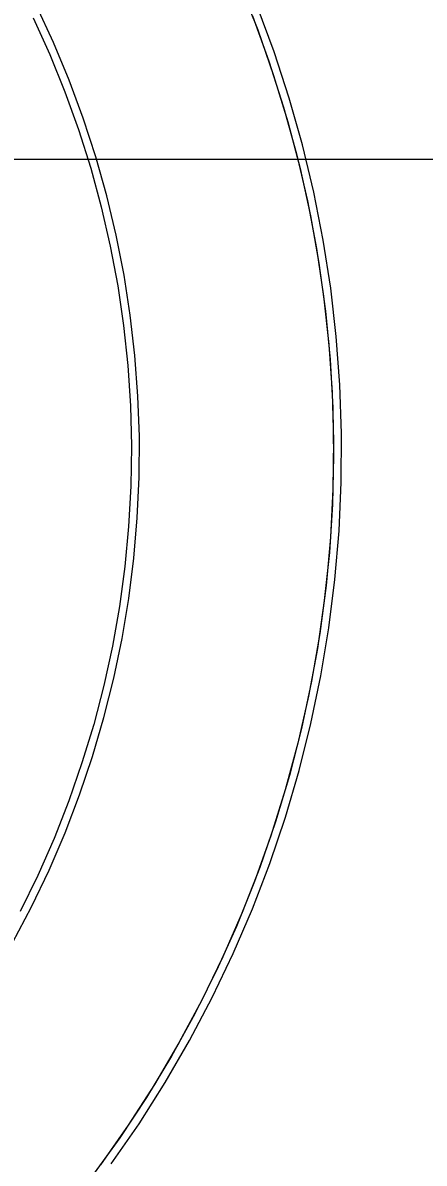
# Model space of a CAD drawing. Header units: millimetres. Extents: x -22227 to 20164, y 15335 to 61747.
# Drawn here: x -7596.3 to -7497, y 59270.9 to 59552.9 of the extents above; entities that cross this region are included whole.
import ezdxf

# ---------------------------------------------------------------- set-up
doc = ezdxf.new("R2010")
doc.units = ezdxf.units.MM
for name, color, linetype, lineweight in [('A-ANNO-DIMS', 7, 'Continuous', 9), ('A-ANNO-DIMS-170', 7, 'Continuous', 9), ('M-EQPM', 7, 'Continuous', 5)]:
    doc.layers.add(name, color=color, linetype=linetype, lineweight=lineweight)
doc.styles.add('Arial_2', font='arial.ttf', dxfattribs={"width": 0.8, "height": 340})
doc.dimstyles.new('AK_DIM_2_0_Arial', dxfattribs={"dimscale": 304.8, "dimtxt": 346.888196, "dimasz": 0.278871, "dimexe": 0.557743, "dimexo": 0.557743, "dimgap": 0.055774, "dimtad": 1, "dimdec": 0, "dimzin": 0, "dimdsep": 46, "dimtxsty": 'Arial_2', "dimblk1": 'OBLIQUE', "dimblk2": 'OBLIQUE', "dimsah": 1, "dimcen": 0.09, "dimadec": 0, "dimazin": 0, "dimtfac": 1, "dimtdec": 4, "dimtix": 1, "dimtmove": 0, "dimatfit": 3, "dimfxl": 1, "dimtvp": 1, "dimtolj": 1, "dimtzin": 0, "dimarcsym": 2})

# ---------------------------------------------------------------- blocks, each defined once
blk = doc.blocks.new('DanNong_VRV_1 QUẠT - OD-A-12_1-2147179-MẶT BẰNG BỐ TRÍ THIẾT BỊ')
at = {"layer": 'M-EQPM', "flags": 128}
for points in [[(296.53, 12.01), (303.38, 21.91), (309.83, 32.08), (315.87, 42.49), (321.49, 53.14), (326.67, 64), (331.42, 75.07), (335.72, 86.31), (339.57, 97.72), (342.96, 109.27), (345.89, 120.95), (348.34, 132.74), (350.32, 144.61), (351.83, 156.56), (352.86, 168.55), (353.4, 180.58), (353.47, 192.62), (353.05, 204.65), (352.15, 216.66), (350.78, 228.62), (348.92, 240.51), (346.6, 252.32), (343.8, 264.03), (340.53, 275.62), (336.81, 287.07), (332.63, 298.36)], [(296.53, 12.01), (303.38, 21.91), (309.83, 32.08), (315.87, 42.49), (321.49, 53.14), (326.67, 64), (331.42, 75.07), (335.72, 86.31), (339.57, 97.72), (342.96, 109.27), (345.89, 120.95), (348.34, 132.74), (350.32, 144.61), (351.83, 156.56), (352.86, 168.55), (353.4, 180.58), (353.47, 192.62), (353.05, 204.65), (352.15, 216.66), (350.78, 228.62), (348.92, 240.51), (346.6, 252.32), (343.8, 264.03), (340.53, 275.62), (336.81, 287.07), (332.63, 298.36)], [(328.34, 303.61), (332.73, 292.49), (336.68, 281.2), (340.17, 269.76), (343.2, 258.19), (345.76, 246.51), (347.86, 234.74), (349.48, 222.89), (350.63, 210.98), (351.3, 199.04), (351.5, 187.08), (351.21, 175.13), (350.45, 163.19), (349.21, 151.3), (347.5, 139.46), (345.31, 127.71), (342.66, 116.04), (339.54, 104.5), (335.96, 93.09), (331.93, 81.83), (327.45, 70.74), (322.53, 59.84), (317.18, 49.14), (311.41, 38.67), (305.22, 28.43), (298.63, 18.46), (291.65, 8.75)], [(328.34, 303.61), (332.73, 292.49), (336.68, 281.2), (340.17, 269.76), (343.2, 258.19), (345.76, 246.51), (347.86, 234.74), (349.48, 222.89), (350.63, 210.98), (351.3, 199.04), (351.5, 187.08), (351.21, 175.13), (350.45, 163.19), (349.21, 151.3), (347.5, 139.46), (345.31, 127.71), (342.66, 116.04), (339.54, 104.5), (335.96, 93.09), (331.93, 81.83), (327.45, 70.74), (322.53, 59.84), (317.18, 49.14), (311.41, 38.67), (305.22, 28.43), (298.63, 18.46), (291.65, 8.75)], [(331.41, 295.98), (335.49, 284.74), (339.13, 273.34), (342.3, 261.81), (345.01, 250.16), (347.26, 238.42), (349.03, 226.59), (350.33, 214.7), (351.15, 202.77), (351.49, 190.82), (351.35, 178.86), (350.74, 166.91), (349.65, 155.01), (348.08, 143.15), (346.04, 131.36), (343.54, 119.67), (340.56, 108.09), (337.13, 96.63), (333.24, 85.32), (328.9, 74.18), (324.12, 63.22), (318.9, 52.46), (313.26, 41.91), (307.2, 31.6), (300.73, 21.54), (293.87, 11.75)], [(296.53, 12.01), (303.38, 21.91), (309.83, 32.08), (315.87, 42.49), (321.49, 53.14), (326.67, 64), (331.42, 75.07), (335.72, 86.31), (339.57, 97.72), (342.96, 109.27), (345.89, 120.95), (348.34, 132.74), (350.32, 144.61), (351.83, 156.56), (352.86, 168.55), (353.4, 180.58), (353.47, 192.62), (353.05, 204.65), (352.15, 216.66), (350.78, 228.62), (348.92, 240.51), (346.6, 252.32), (343.8, 264.03), (340.53, 275.62), (336.81, 287.07), (332.63, 298.36)], [(272.12, 66.7), (276.8, 75.58), (281.13, 84.64), (285.09, 93.86), (288.68, 103.24), (291.89, 112.75), (294.71, 122.39), (297.15, 132.13), (299.2, 141.95), (300.85, 151.86), (302.11, 161.82), (302.96, 171.82), (303.42, 181.85), (303.47, 191.89), (303.13, 201.92), (302.38, 211.93), (301.23, 221.91), (299.68, 231.83), (297.74, 241.68), (295.41, 251.44), (292.69, 261.1), (289.58, 270.65), (286.09, 280.06), (282.23, 289.33), (278.01, 298.44)], [(277.22, 295.48), (281.33, 286.41), (285.07, 277.18), (288.44, 267.81), (291.43, 258.31), (294.05, 248.7), (296.27, 238.99), (298.11, 229.2), (299.55, 219.34), (300.59, 209.44), (301.24, 199.5), (301.5, 189.55), (301.35, 179.59), (300.81, 169.64), (299.86, 159.73), (298.53, 149.86), (296.8, 140.05), (294.67, 130.32), (292.17, 120.68), (289.27, 111.15), (286, 101.75), (282.36, 92.48), (278.34, 83.36), (273.97, 74.42)]]:
    blk.add_lwpolyline(points, dxfattribs=at)
blk = doc.blocks.new('DanNong_VRV_1 QUẠT - OD-A-12_1-V175-MẶT BẰNG BỐ TRÍ THIẾT BỊ')
at = {"layer": 'M-EQPM', "flags": 128}
for points in [[(296.53, 12.01), (303.38, 21.91), (309.83, 32.08), (315.87, 42.49), (321.49, 53.14), (326.67, 64), (331.42, 75.07), (335.72, 86.31), (339.57, 97.72), (342.96, 109.27), (345.89, 120.95), (348.34, 132.74), (350.32, 144.61), (351.83, 156.56), (352.86, 168.55), (353.4, 180.58), (353.47, 192.62), (353.05, 204.65), (352.15, 216.66), (350.78, 228.62), (348.92, 240.51), (346.6, 252.32), (343.8, 264.03), (340.53, 275.62), (336.81, 287.07), (332.63, 298.36)], [(296.53, 12.01), (303.38, 21.91), (309.83, 32.08), (315.87, 42.49), (321.49, 53.14), (326.67, 64), (331.42, 75.07), (335.72, 86.31), (339.57, 97.72), (342.96, 109.27), (345.89, 120.95), (348.34, 132.74), (350.32, 144.61), (351.83, 156.56), (352.86, 168.55), (353.4, 180.58), (353.47, 192.62), (353.05, 204.65), (352.15, 216.66), (350.78, 228.62), (348.92, 240.51), (346.6, 252.32), (343.8, 264.03), (340.53, 275.62), (336.81, 287.07), (332.63, 298.36)], [(296.53, 12.01), (303.38, 21.91), (309.83, 32.08), (315.87, 42.49), (321.49, 53.14), (326.67, 64), (331.42, 75.07), (335.72, 86.31), (339.57, 97.72), (342.96, 109.27), (345.89, 120.95), (348.34, 132.74), (350.32, 144.61), (351.83, 156.56), (352.86, 168.55), (353.4, 180.58), (353.47, 192.62), (353.05, 204.65), (352.15, 216.66), (350.78, 228.62), (348.92, 240.51), (346.6, 252.32), (343.8, 264.03), (340.53, 275.62), (336.81, 287.07), (332.63, 298.36)], [(296.53, 12.01), (303.38, 21.91), (309.83, 32.08), (315.87, 42.49), (321.49, 53.14), (326.67, 64), (331.42, 75.07), (335.72, 86.31), (339.57, 97.72), (342.96, 109.27), (345.89, 120.95), (348.34, 132.74), (350.32, 144.61), (351.83, 156.56), (352.86, 168.55), (353.4, 180.58), (353.47, 192.62), (353.05, 204.65), (352.15, 216.66), (350.78, 228.62), (348.92, 240.51), (346.6, 252.32), (343.8, 264.03), (340.53, 275.62), (336.81, 287.07), (332.63, 298.36)], [(328.34, 303.61), (332.73, 292.49), (336.68, 281.2), (340.17, 269.76), (343.2, 258.19), (345.76, 246.51), (347.86, 234.74), (349.48, 222.89), (350.63, 210.98), (351.3, 199.04), (351.5, 187.08), (351.21, 175.13), (350.45, 163.19), (349.21, 151.3), (347.5, 139.46), (345.31, 127.71), (342.66, 116.04), (339.54, 104.5), (335.96, 93.09), (331.93, 81.83), (327.45, 70.74), (322.53, 59.84), (317.18, 49.14), (311.41, 38.67), (305.22, 28.43), (298.63, 18.46), (291.65, 8.75)], [(328.34, 303.61), (332.73, 292.49), (336.68, 281.2), (340.17, 269.76), (343.2, 258.19), (345.76, 246.51), (347.86, 234.74), (349.48, 222.89), (350.63, 210.98), (351.3, 199.04), (351.5, 187.08), (351.21, 175.13), (350.45, 163.19), (349.21, 151.3), (347.5, 139.46), (345.31, 127.71), (342.66, 116.04), (339.54, 104.5), (335.96, 93.09), (331.93, 81.83), (327.45, 70.74), (322.53, 59.84), (317.18, 49.14), (311.41, 38.67), (305.22, 28.43), (298.63, 18.46), (291.65, 8.75)], [(328.34, 303.61), (332.73, 292.49), (336.68, 281.2), (340.17, 269.76), (343.2, 258.19), (345.76, 246.51), (347.86, 234.74), (349.48, 222.89), (350.63, 210.98), (351.3, 199.04), (351.5, 187.08), (351.21, 175.13), (350.45, 163.19), (349.21, 151.3), (347.5, 139.46), (345.31, 127.71), (342.66, 116.04), (339.54, 104.5), (335.96, 93.09), (331.93, 81.83), (327.45, 70.74), (322.53, 59.84), (317.18, 49.14), (311.41, 38.67), (305.22, 28.43), (298.63, 18.46), (291.65, 8.75)], [(328.34, 303.61), (332.73, 292.49), (336.68, 281.2), (340.17, 269.76), (343.2, 258.19), (345.76, 246.51), (347.86, 234.74), (349.48, 222.89), (350.63, 210.98), (351.3, 199.04), (351.5, 187.08), (351.21, 175.13), (350.45, 163.19), (349.21, 151.3), (347.5, 139.46), (345.31, 127.71), (342.66, 116.04), (339.54, 104.5), (335.96, 93.09), (331.93, 81.83), (327.45, 70.74), (322.53, 59.84), (317.18, 49.14), (311.41, 38.67), (305.22, 28.43), (298.63, 18.46), (291.65, 8.75)], [(331.41, 295.98), (335.49, 284.74), (339.13, 273.34), (342.3, 261.81), (345.01, 250.16), (347.26, 238.42), (349.03, 226.59), (350.33, 214.7), (351.15, 202.77), (351.49, 190.82), (351.35, 178.86), (350.74, 166.91), (349.65, 155.01), (348.08, 143.15), (346.04, 131.36), (343.54, 119.67), (340.56, 108.09), (337.13, 96.63), (333.24, 85.32), (328.9, 74.18), (324.12, 63.22), (318.9, 52.46), (313.26, 41.91), (307.2, 31.6), (300.73, 21.54), (293.87, 11.75)], [(331.41, 295.98), (335.49, 284.74), (339.13, 273.34), (342.3, 261.81), (345.01, 250.16), (347.26, 238.42), (349.03, 226.59), (350.33, 214.7), (351.15, 202.77), (351.49, 190.82), (351.35, 178.86), (350.74, 166.91), (349.65, 155.01), (348.08, 143.15), (346.04, 131.36), (343.54, 119.67), (340.56, 108.09), (337.13, 96.63), (333.24, 85.32), (328.9, 74.18), (324.12, 63.22), (318.9, 52.46), (313.26, 41.91), (307.2, 31.6), (300.73, 21.54), (293.87, 11.75)], [(296.53, 12.01), (303.38, 21.91), (309.83, 32.08), (315.87, 42.49), (321.49, 53.14), (326.67, 64), (331.42, 75.07), (335.72, 86.31), (339.57, 97.72), (342.96, 109.27), (345.89, 120.95), (348.34, 132.74), (350.32, 144.61), (351.83, 156.56), (352.86, 168.55), (353.4, 180.58), (353.47, 192.62), (353.05, 204.65), (352.15, 216.66), (350.78, 228.62), (348.92, 240.51), (346.6, 252.32), (343.8, 264.03), (340.53, 275.62), (336.81, 287.07), (332.63, 298.36)], [(296.53, 12.01), (303.38, 21.91), (309.83, 32.08), (315.87, 42.49), (321.49, 53.14), (326.67, 64), (331.42, 75.07), (335.72, 86.31), (339.57, 97.72), (342.96, 109.27), (345.89, 120.95), (348.34, 132.74), (350.32, 144.61), (351.83, 156.56), (352.86, 168.55), (353.4, 180.58), (353.47, 192.62), (353.05, 204.65), (352.15, 216.66), (350.78, 228.62), (348.92, 240.51), (346.6, 252.32), (343.8, 264.03), (340.53, 275.62), (336.81, 287.07), (332.63, 298.36)], [(272.12, 66.7), (276.8, 75.58), (281.13, 84.64), (285.09, 93.86), (288.68, 103.24), (291.89, 112.75), (294.71, 122.39), (297.15, 132.13), (299.2, 141.95), (300.85, 151.86), (302.11, 161.82), (302.96, 171.82), (303.42, 181.85), (303.47, 191.89), (303.13, 201.92), (302.38, 211.93), (301.23, 221.91), (299.68, 231.83), (297.74, 241.68), (295.41, 251.44), (292.69, 261.1), (289.58, 270.65), (286.09, 280.06), (282.23, 289.33), (278.01, 298.44)], [(272.12, 66.7), (276.8, 75.58), (281.13, 84.64), (285.09, 93.86), (288.68, 103.24), (291.89, 112.75), (294.71, 122.39), (297.15, 132.13), (299.2, 141.95), (300.85, 151.86), (302.11, 161.82), (302.96, 171.82), (303.42, 181.85), (303.47, 191.89), (303.13, 201.92), (302.38, 211.93), (301.23, 221.91), (299.68, 231.83), (297.74, 241.68), (295.41, 251.44), (292.69, 261.1), (289.58, 270.65), (286.09, 280.06), (282.23, 289.33), (278.01, 298.44)], [(277.22, 295.48), (281.33, 286.41), (285.07, 277.18), (288.44, 267.81), (291.43, 258.31), (294.05, 248.7), (296.27, 238.99), (298.11, 229.2), (299.55, 219.34), (300.59, 209.44), (301.24, 199.5), (301.5, 189.55), (301.35, 179.59), (300.81, 169.64), (299.86, 159.73), (298.53, 149.86), (296.8, 140.05), (294.67, 130.32), (292.17, 120.68), (289.27, 111.15), (286, 101.75), (282.36, 92.48), (278.34, 83.36), (273.97, 74.42)], [(277.22, 295.48), (281.33, 286.41), (285.07, 277.18), (288.44, 267.81), (291.43, 258.31), (294.05, 248.7), (296.27, 238.99), (298.11, 229.2), (299.55, 219.34), (300.59, 209.44), (301.24, 199.5), (301.5, 189.55), (301.35, 179.59), (300.81, 169.64), (299.86, 159.73), (298.53, 149.86), (296.8, 140.05), (294.67, 130.32), (292.17, 120.68), (289.27, 111.15), (286, 101.75), (282.36, 92.48), (278.34, 83.36), (273.97, 74.42)]]:
    blk.add_lwpolyline(points, dxfattribs=at)
blk = doc.blocks.new('DanNong_VRV_1 QUẠT - OD-A-12_1-V180-MẶT BẰNG BỐ TRÍ THIẾT BỊ')
at = {"layer": 'M-EQPM', "flags": 128}
for points in [[(296.53, 12.01), (303.38, 21.91), (309.83, 32.08), (315.87, 42.49), (321.49, 53.14), (326.67, 64), (331.42, 75.07), (335.72, 86.31), (339.57, 97.72), (342.96, 109.27), (345.89, 120.95), (348.34, 132.74), (350.32, 144.61), (351.83, 156.56), (352.86, 168.55), (353.4, 180.58), (353.47, 192.62), (353.05, 204.65), (352.15, 216.66), (350.78, 228.62), (348.92, 240.51), (346.6, 252.32), (343.8, 264.03), (340.53, 275.62), (336.81, 287.07), (332.63, 298.36)], [(296.53, 12.01), (303.38, 21.91), (309.83, 32.08), (315.87, 42.49), (321.49, 53.14), (326.67, 64), (331.42, 75.07), (335.72, 86.31), (339.57, 97.72), (342.96, 109.27), (345.89, 120.95), (348.34, 132.74), (350.32, 144.61), (351.83, 156.56), (352.86, 168.55), (353.4, 180.58), (353.47, 192.62), (353.05, 204.65), (352.15, 216.66), (350.78, 228.62), (348.92, 240.51), (346.6, 252.32), (343.8, 264.03), (340.53, 275.62), (336.81, 287.07), (332.63, 298.36)], [(296.53, 12.01), (303.38, 21.91), (309.83, 32.08), (315.87, 42.49), (321.49, 53.14), (326.67, 64), (331.42, 75.07), (335.72, 86.31), (339.57, 97.72), (342.96, 109.27), (345.89, 120.95), (348.34, 132.74), (350.32, 144.61), (351.83, 156.56), (352.86, 168.55), (353.4, 180.58), (353.47, 192.62), (353.05, 204.65), (352.15, 216.66), (350.78, 228.62), (348.92, 240.51), (346.6, 252.32), (343.8, 264.03), (340.53, 275.62), (336.81, 287.07), (332.63, 298.36)], [(296.53, 12.01), (303.38, 21.91), (309.83, 32.08), (315.87, 42.49), (321.49, 53.14), (326.67, 64), (331.42, 75.07), (335.72, 86.31), (339.57, 97.72), (342.96, 109.27), (345.89, 120.95), (348.34, 132.74), (350.32, 144.61), (351.83, 156.56), (352.86, 168.55), (353.4, 180.58), (353.47, 192.62), (353.05, 204.65), (352.15, 216.66), (350.78, 228.62), (348.92, 240.51), (346.6, 252.32), (343.8, 264.03), (340.53, 275.62), (336.81, 287.07), (332.63, 298.36)], [(328.34, 303.61), (332.73, 292.49), (336.68, 281.2), (340.17, 269.76), (343.2, 258.19), (345.76, 246.51), (347.86, 234.74), (349.48, 222.89), (350.63, 210.98), (351.3, 199.04), (351.5, 187.08), (351.21, 175.13), (350.45, 163.19), (349.21, 151.3), (347.5, 139.46), (345.31, 127.71), (342.66, 116.04), (339.54, 104.5), (335.96, 93.09), (331.93, 81.83), (327.45, 70.74), (322.53, 59.84), (317.18, 49.14), (311.41, 38.67), (305.22, 28.43), (298.63, 18.46), (291.65, 8.75)], [(328.34, 303.61), (332.73, 292.49), (336.68, 281.2), (340.17, 269.76), (343.2, 258.19), (345.76, 246.51), (347.86, 234.74), (349.48, 222.89), (350.63, 210.98), (351.3, 199.04), (351.5, 187.08), (351.21, 175.13), (350.45, 163.19), (349.21, 151.3), (347.5, 139.46), (345.31, 127.71), (342.66, 116.04), (339.54, 104.5), (335.96, 93.09), (331.93, 81.83), (327.45, 70.74), (322.53, 59.84), (317.18, 49.14), (311.41, 38.67), (305.22, 28.43), (298.63, 18.46), (291.65, 8.75)], [(328.34, 303.61), (332.73, 292.49), (336.68, 281.2), (340.17, 269.76), (343.2, 258.19), (345.76, 246.51), (347.86, 234.74), (349.48, 222.89), (350.63, 210.98), (351.3, 199.04), (351.5, 187.08), (351.21, 175.13), (350.45, 163.19), (349.21, 151.3), (347.5, 139.46), (345.31, 127.71), (342.66, 116.04), (339.54, 104.5), (335.96, 93.09), (331.93, 81.83), (327.45, 70.74), (322.53, 59.84), (317.18, 49.14), (311.41, 38.67), (305.22, 28.43), (298.63, 18.46), (291.65, 8.75)], [(328.34, 303.61), (332.73, 292.49), (336.68, 281.2), (340.17, 269.76), (343.2, 258.19), (345.76, 246.51), (347.86, 234.74), (349.48, 222.89), (350.63, 210.98), (351.3, 199.04), (351.5, 187.08), (351.21, 175.13), (350.45, 163.19), (349.21, 151.3), (347.5, 139.46), (345.31, 127.71), (342.66, 116.04), (339.54, 104.5), (335.96, 93.09), (331.93, 81.83), (327.45, 70.74), (322.53, 59.84), (317.18, 49.14), (311.41, 38.67), (305.22, 28.43), (298.63, 18.46), (291.65, 8.75)], [(331.41, 295.98), (335.49, 284.74), (339.13, 273.34), (342.3, 261.81), (345.01, 250.16), (347.26, 238.42), (349.03, 226.59), (350.33, 214.7), (351.15, 202.77), (351.49, 190.82), (351.35, 178.86), (350.74, 166.91), (349.65, 155.01), (348.08, 143.15), (346.04, 131.36), (343.54, 119.67), (340.56, 108.09), (337.13, 96.63), (333.24, 85.32), (328.9, 74.18), (324.12, 63.22), (318.9, 52.46), (313.26, 41.91), (307.2, 31.6), (300.73, 21.54), (293.87, 11.75)], [(331.41, 295.98), (335.49, 284.74), (339.13, 273.34), (342.3, 261.81), (345.01, 250.16), (347.26, 238.42), (349.03, 226.59), (350.33, 214.7), (351.15, 202.77), (351.49, 190.82), (351.35, 178.86), (350.74, 166.91), (349.65, 155.01), (348.08, 143.15), (346.04, 131.36), (343.54, 119.67), (340.56, 108.09), (337.13, 96.63), (333.24, 85.32), (328.9, 74.18), (324.12, 63.22), (318.9, 52.46), (313.26, 41.91), (307.2, 31.6), (300.73, 21.54), (293.87, 11.75)], [(296.53, 12.01), (303.38, 21.91), (309.83, 32.08), (315.87, 42.49), (321.49, 53.14), (326.67, 64), (331.42, 75.07), (335.72, 86.31), (339.57, 97.72), (342.96, 109.27), (345.89, 120.95), (348.34, 132.74), (350.32, 144.61), (351.83, 156.56), (352.86, 168.55), (353.4, 180.58), (353.47, 192.62), (353.05, 204.65), (352.15, 216.66), (350.78, 228.62), (348.92, 240.51), (346.6, 252.32), (343.8, 264.03), (340.53, 275.62), (336.81, 287.07), (332.63, 298.36)], [(296.53, 12.01), (303.38, 21.91), (309.83, 32.08), (315.87, 42.49), (321.49, 53.14), (326.67, 64), (331.42, 75.07), (335.72, 86.31), (339.57, 97.72), (342.96, 109.27), (345.89, 120.95), (348.34, 132.74), (350.32, 144.61), (351.83, 156.56), (352.86, 168.55), (353.4, 180.58), (353.47, 192.62), (353.05, 204.65), (352.15, 216.66), (350.78, 228.62), (348.92, 240.51), (346.6, 252.32), (343.8, 264.03), (340.53, 275.62), (336.81, 287.07), (332.63, 298.36)], [(272.12, 66.7), (276.8, 75.58), (281.13, 84.64), (285.09, 93.86), (288.68, 103.24), (291.89, 112.75), (294.71, 122.39), (297.15, 132.13), (299.2, 141.95), (300.85, 151.86), (302.11, 161.82), (302.96, 171.82), (303.42, 181.85), (303.47, 191.89), (303.13, 201.92), (302.38, 211.93), (301.23, 221.91), (299.68, 231.83), (297.74, 241.68), (295.41, 251.44), (292.69, 261.1), (289.58, 270.65), (286.09, 280.06), (282.23, 289.33), (278.01, 298.44)], [(272.12, 66.7), (276.8, 75.58), (281.13, 84.64), (285.09, 93.86), (288.68, 103.24), (291.89, 112.75), (294.71, 122.39), (297.15, 132.13), (299.2, 141.95), (300.85, 151.86), (302.11, 161.82), (302.96, 171.82), (303.42, 181.85), (303.47, 191.89), (303.13, 201.92), (302.38, 211.93), (301.23, 221.91), (299.68, 231.83), (297.74, 241.68), (295.41, 251.44), (292.69, 261.1), (289.58, 270.65), (286.09, 280.06), (282.23, 289.33), (278.01, 298.44)], [(277.22, 295.48), (281.33, 286.41), (285.07, 277.18), (288.44, 267.81), (291.43, 258.31), (294.05, 248.7), (296.27, 238.99), (298.11, 229.2), (299.55, 219.34), (300.59, 209.44), (301.24, 199.5), (301.5, 189.55), (301.35, 179.59), (300.81, 169.64), (299.86, 159.73), (298.53, 149.86), (296.8, 140.05), (294.67, 130.32), (292.17, 120.68), (289.27, 111.15), (286, 101.75), (282.36, 92.48), (278.34, 83.36), (273.97, 74.42)], [(277.22, 295.48), (281.33, 286.41), (285.07, 277.18), (288.44, 267.81), (291.43, 258.31), (294.05, 248.7), (296.27, 238.99), (298.11, 229.2), (299.55, 219.34), (300.59, 209.44), (301.24, 199.5), (301.5, 189.55), (301.35, 179.59), (300.81, 169.64), (299.86, 159.73), (298.53, 149.86), (296.8, 140.05), (294.67, 130.32), (292.17, 120.68), (289.27, 111.15), (286, 101.75), (282.36, 92.48), (278.34, 83.36), (273.97, 74.42)]]:
    blk.add_lwpolyline(points, dxfattribs=at)
blk = doc.blocks.new('AK-SGS-M3-Hrvt_rvt-1-MẶT BẰNG BỐ TRÍ THIẾT BỊ')
at = {"layer": 'M-EQPM', "lineweight": 9}
for name in ['DanNong_VRV_1 QUẠT - OD-A-12_1-2147179-MẶT BẰNG BỐ TRÍ THIẾT BỊ', 'DanNong_VRV_1 QUẠT - OD-A-12_1-V175-MẶT BẰNG BỐ TRÍ THIẾT BỊ', 'DanNong_VRV_1 QUẠT - OD-A-12_1-V180-MẶT BẰNG BỐ TRÍ THIẾT BỊ']:
    blk.add_blockref(name, (-7870.9, 59258.71), dxfattribs=at)
blk = doc.blocks.new('DIMBLOCK9-MẶT BẰNG BỐ TRÍ THIẾT BỊ')
at = {"layer": 'A-ANNO-DIMS-170'}
for p, q in [((-12198.59, 59010.07), (-12198.59, 59180.07)), ((-4498.59, 59010.07), (-4498.59, 59180.07)), ((-12198.59, 59010.07), (-12156.09, 59052.57)), ((-4498.59, 59010.07), (-4456.09, 59052.57)), ((-12198.59, 59010.07), (-12241.09, 58967.57)), ((-12198.59, 59010.07), (-4498.59, 59010.07)), ((-12198.59, 59010.07), (-12198.59, 58900.17)), ((-4498.59, 59010.07), (-4541.09, 58967.57)), ((-4498.59, 59010.07), (-4498.59, 58900.17))]:
    blk.add_line(p, q, dxfattribs=at)
at = {"layer": 'A-ANNO-DIMS-170', "color": 0, "insert": (-8764.85, 59468.46), "char_height": 340, "width": 999.038, "attachment_point": 1, "line_spacing_factor": 0.941778, "style": 'Arial_2'}
blk.add_mtext('7700', dxfattribs=at)
blk = doc.blocks.new('_Oblique')
at = {"color": 0, "linetype": 'ByBlock', "lineweight": -2}
blk.add_line((-0.5, -0.5), (0.5, 0.5), dxfattribs=at)
blk = doc.blocks.new('DIMBLOCK12-MẶT BẰNG BỐ TRÍ THIẾT BỊ')
at = {"layer": 'A-ANNO-DIMS-170'}
for p, q in [((-20048.59, 59519.25), (-20048.59, 59689.25)), ((10901.41, 59519.25), (10901.41, 59689.25)), ((-20048.59, 59519.25), (-20006.09, 59561.75)), ((10901.41, 59519.25), (10943.91, 59561.75)), ((-20048.59, 59519.25), (-20091.09, 59476.75)), ((-20048.59, 59519.25), (10901.41, 59519.25)), ((-20048.59, 59519.25), (-20048.59, 59409.35)), ((10901.41, 59519.25), (10858.91, 59476.75)), ((10901.41, 59519.25), (10901.41, 59409.35))]:
    blk.add_line(p, q, dxfattribs=at)
at = {"layer": 'A-ANNO-DIMS-170', "color": 0, "insert": (-5093.92, 59977.64), "char_height": 340, "width": 1248.7975, "attachment_point": 1, "line_spacing_factor": 0.941778, "style": 'Arial_2'}
blk.add_mtext('30950', dxfattribs=at)

msp = doc.modelspace()

# ---------------------------------------------------------------- block references
at = {"lineweight": 5}
msp.add_blockref('AK-SGS-M3-Hrvt_rvt-1-MẶT BẰNG BỐ TRÍ THIẾT BỊ', (0, 0), dxfattribs=at)

# ---------------------------------------------------------------- dimensions: what is measured, and where the dimension line sits
at = {"layer": 'A-ANNO-DIMS'}
for base, p1, p2, override, picture, middle in [((10901.41, 59519.25), (-20048.59, 59579.35), (10901.41, 59579.35), {"dimpost": '<>', "dimfxl": 30950}, 'DIMBLOCK12-MẶT BẰNG BỐ TRÍ THIẾT BỊ', (-4573.59, 59709.96)), ((-4498.59, 59010.07), (-12198.59, 59070.17), (-4498.59, 59070.17), {"dimpost": '<>', "dimfxl": 7700}, 'DIMBLOCK9-MẶT BẰNG BỐ TRÍ THIẾT BỊ', (-8348.59, 59200.66))]:
    dim = msp.add_linear_dim(base=base, p1=p1, p2=p2, dimstyle='AK_DIM_2_0_Arial', override=override, dxfattribs=at)
    dim.commit()
    dim.dimension.update_dxf_attribs({"geometry": picture, "text_midpoint": middle})

doc.saveas('drawing.dxf')
